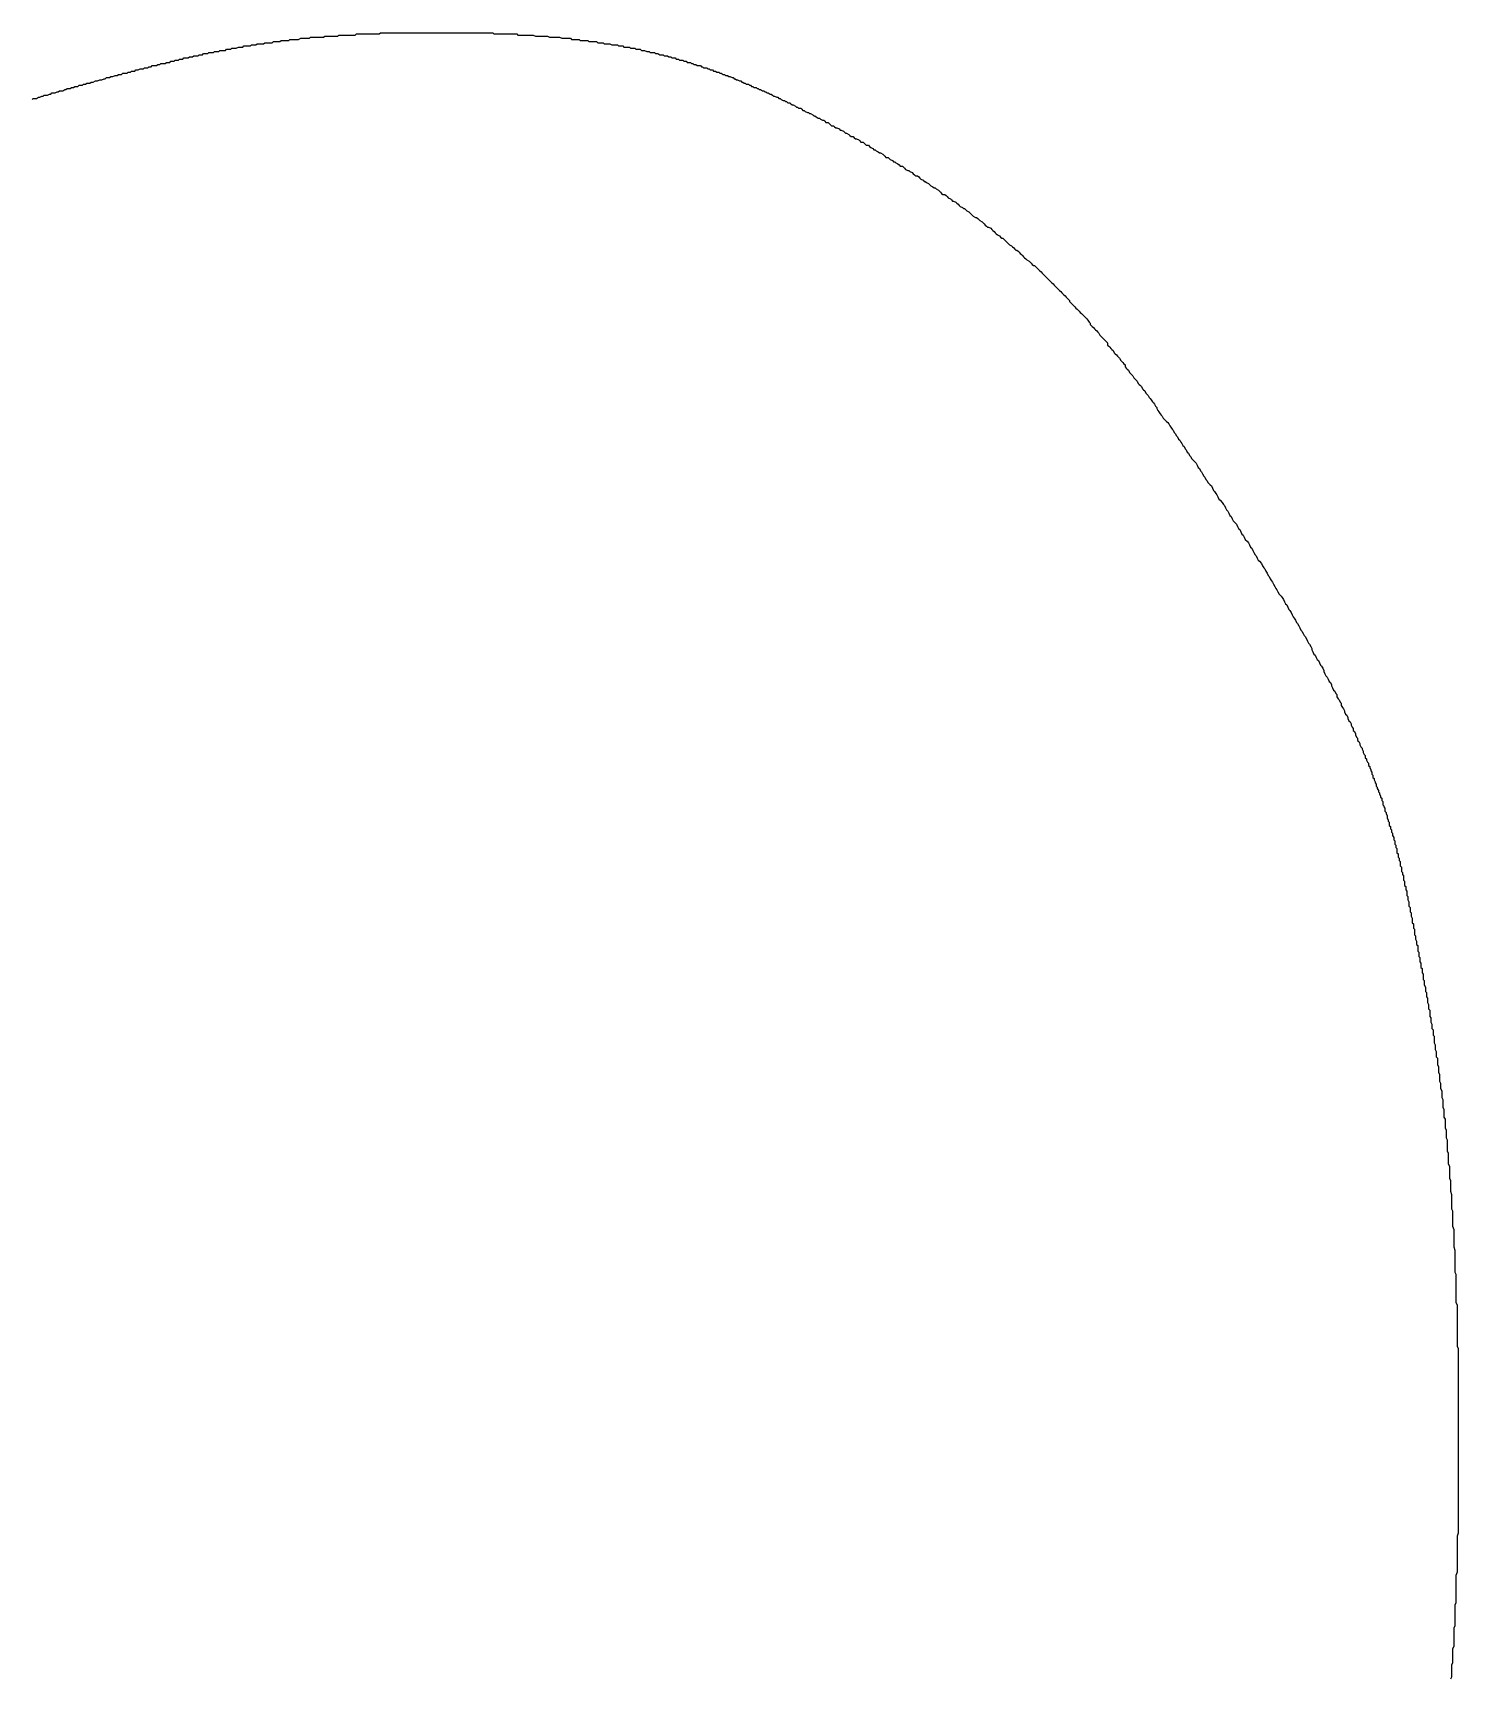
# Model space of a CAD drawing. Header units: millimetres. Extents: x 111 to 2999, y 81 to 1941.
# Drawn here: x 977.99 to 991.04, y 1582.75 to 1597.82 of the extents above; entities that cross this region are included whole.
import ezdxf

# ---------------------------------------------------------------- set-up
doc = ezdxf.new("R2010")
doc.units = ezdxf.units.MM

msp = doc.modelspace()

# ---------------------------------------------------------------- linework, layer by layer
msp.add_polyline3d([(977.98, 1597.213, 0), (977.99, 1597.223, 0), (978.01, 1597.223, 0), (978.02, 1597.223, 0), (978.04, 1597.233, 0), (978.05, 1597.233, 0), (978.07, 1597.243, 0), (978.08, 1597.243, 0), (978.09, 1597.253, 0), (978.11, 1597.253, 0), (978.12, 1597.253, 0), (978.14, 1597.263, 0), (978.15, 1597.263, 0), (978.16, 1597.273, 0), (978.18, 1597.273, 0), (978.19, 1597.273, 0), (978.21, 1597.283, 0), (978.22, 1597.283, 0), (978.23, 1597.293, 0), (978.25, 1597.293, 0), (978.26, 1597.293, 0), (978.28, 1597.303, 0), (978.29, 1597.303, 0), (978.3, 1597.313, 0), (978.32, 1597.313, 0), (978.33, 1597.313, 0), (978.34, 1597.323, 0), (978.36, 1597.323, 0), (978.37, 1597.333, 0), (978.39, 1597.333, 0), (978.4, 1597.333, 0), (978.41, 1597.343, 0), (978.43, 1597.343, 0), (978.44, 1597.343, 0), (978.45, 1597.353, 0), (978.47, 1597.353, 0), (978.48, 1597.363, 0), (978.49, 1597.363, 0), (978.51, 1597.363, 0), (978.52, 1597.373, 0), (978.53, 1597.373, 0), (978.54, 1597.373, 0), (978.56, 1597.383, 0), (978.57, 1597.383, 0), (978.58, 1597.383, 0), (978.6, 1597.393, 0), (978.61, 1597.393, 0), (978.62, 1597.393, 0), (978.64, 1597.403, 0), (978.65, 1597.403, 0), (978.66, 1597.413, 0), (978.67, 1597.413, 0), (978.69, 1597.413, 0), (978.7, 1597.423, 0), (978.71, 1597.423, 0), (978.72, 1597.423, 0), (978.74, 1597.433, 0), (978.75, 1597.433, 0), (978.76, 1597.433, 0), (978.77, 1597.443, 0), (978.79, 1597.443, 0), (978.8, 1597.443, 0), (978.81, 1597.453, 0), (978.82, 1597.453, 0), (978.83, 1597.453, 0), (978.85, 1597.453, 0), (978.86, 1597.463, 0), (978.87, 1597.463, 0), (978.88, 1597.463, 0), (978.89, 1597.473, 0), (978.91, 1597.473, 0), (978.92, 1597.473, 0), (978.93, 1597.483, 0), (978.94, 1597.483, 0), (978.95, 1597.483, 0), (978.97, 1597.493, 0), (978.98, 1597.493, 0), (978.99, 1597.493, 0), (979, 1597.493, 0), (979.01, 1597.503, 0), (979.02, 1597.503, 0), (979.04, 1597.503, 0), (979.05, 1597.513, 0), (979.06, 1597.513, 0), (979.07, 1597.513, 0), (979.08, 1597.523, 0), (979.09, 1597.523, 0), (979.11, 1597.523, 0), (979.12, 1597.523, 0), (979.13, 1597.533, 0), (979.14, 1597.533, 0), (979.15, 1597.533, 0), (979.16, 1597.543, 0), (979.17, 1597.543, 0), (979.19, 1597.543, 0), (979.2, 1597.543, 0), (979.21, 1597.553, 0), (979.22, 1597.553, 0), (979.23, 1597.553, 0), (979.24, 1597.553, 0), (979.25, 1597.563, 0), (979.26, 1597.563, 0), (979.28, 1597.563, 0), (979.29, 1597.573, 0), (979.3, 1597.573, 0), (979.31, 1597.573, 0), (979.32, 1597.573, 0), (979.33, 1597.583, 0), (979.34, 1597.583, 0), (979.35, 1597.583, 0), (979.36, 1597.583, 0), (979.37, 1597.593, 0), (979.39, 1597.593, 0), (979.4, 1597.593, 0), (979.41, 1597.593, 0), (979.42, 1597.603, 0), (979.43, 1597.603, 0), (979.44, 1597.603, 0), (979.45, 1597.603, 0), (979.46, 1597.613, 0), (979.47, 1597.613, 0), (979.48, 1597.613, 0), (979.5, 1597.613, 0), (979.51, 1597.623, 0), (979.52, 1597.623, 0), (979.53, 1597.623, 0), (979.54, 1597.623, 0), (979.55, 1597.633, 0), (979.56, 1597.633, 0), (979.57, 1597.633, 0), (979.58, 1597.633, 0), (979.59, 1597.633, 0), (979.6, 1597.643, 0), (979.61, 1597.643, 0), (979.63, 1597.643, 0), (979.64, 1597.643, 0), (979.65, 1597.653, 0), (979.66, 1597.653, 0), (979.67, 1597.653, 0), (979.68, 1597.653, 0), (979.69, 1597.653, 0), (979.7, 1597.663, 0), (979.71, 1597.663, 0), (979.72, 1597.663, 0), (979.73, 1597.663, 0), (979.75, 1597.663, 0), (979.76, 1597.673, 0), (979.77, 1597.673, 0), (979.78, 1597.673, 0), (979.79, 1597.673, 0), (979.8, 1597.673, 0), (979.81, 1597.683, 0), (979.82, 1597.683, 0), (979.83, 1597.683, 0), (979.84, 1597.683, 0), (979.85, 1597.683, 0), (979.87, 1597.693, 0), (979.88, 1597.693, 0), (979.89, 1597.693, 0), (979.9, 1597.693, 0), (979.91, 1597.693, 0), (979.92, 1597.703, 0), (979.93, 1597.703, 0), (979.94, 1597.703, 0), (979.95, 1597.703, 0), (979.96, 1597.703, 0), (979.98, 1597.703, 0), (979.99, 1597.713, 0), (980, 1597.713, 0), (980.01, 1597.713, 0), (980.02, 1597.713, 0), (980.03, 1597.713, 0), (980.04, 1597.723, 0), (980.05, 1597.723, 0), (980.06, 1597.723, 0), (980.08, 1597.723, 0), (980.09, 1597.723, 0), (980.1, 1597.723, 0), (980.11, 1597.733, 0), (980.12, 1597.733, 0), (980.13, 1597.733, 0), (980.14, 1597.733, 0), (980.15, 1597.733, 0), (980.17, 1597.733, 0), (980.18, 1597.733, 0), (980.19, 1597.743, 0), (980.2, 1597.743, 0), (980.21, 1597.743, 0), (980.22, 1597.743, 0), (980.23, 1597.743, 0), (980.25, 1597.743, 0), (980.26, 1597.753, 0), (980.27, 1597.753, 0), (980.28, 1597.753, 0), (980.29, 1597.753, 0), (980.3, 1597.753, 0), (980.32, 1597.753, 0), (980.33, 1597.753, 0), (980.34, 1597.763, 0), (980.35, 1597.763, 0), (980.36, 1597.763, 0), (980.38, 1597.763, 0), (980.39, 1597.763, 0), (980.4, 1597.763, 0), (980.41, 1597.763, 0), (980.42, 1597.763, 0), (980.44, 1597.773, 0), (980.45, 1597.773, 0), (980.46, 1597.773, 0), (980.47, 1597.773, 0), (980.48, 1597.773, 0), (980.5, 1597.773, 0), (980.51, 1597.773, 0), (980.52, 1597.773, 0), (980.53, 1597.783, 0), (980.55, 1597.783, 0), (980.56, 1597.783, 0), (980.57, 1597.783, 0), (980.58, 1597.783, 0), (980.6, 1597.783, 0), (980.61, 1597.783, 0), (980.62, 1597.783, 0), (980.63, 1597.783, 0), (980.65, 1597.783, 0), (980.66, 1597.793, 0), (980.67, 1597.793, 0), (980.68, 1597.793, 0), (980.7, 1597.793, 0), (980.71, 1597.793, 0), (980.72, 1597.793, 0), (980.74, 1597.793, 0), (980.75, 1597.793, 0), (980.76, 1597.793, 0), (980.78, 1597.793, 0), (980.79, 1597.803, 0), (980.8, 1597.803, 0), (980.82, 1597.803, 0), (980.83, 1597.803, 0), (980.84, 1597.803, 0), (980.86, 1597.803, 0), (980.87, 1597.803, 0), (980.88, 1597.803, 0), (980.9, 1597.803, 0), (980.91, 1597.803, 0), (980.92, 1597.803, 0), (980.94, 1597.803, 0), (980.95, 1597.813, 0), (980.96, 1597.813, 0), (980.98, 1597.813, 0), (980.99, 1597.813, 0), (981, 1597.813, 0), (981.02, 1597.813, 0), (981.03, 1597.813, 0), (981.05, 1597.813, 0), (981.06, 1597.813, 0), (981.07, 1597.813, 0), (981.09, 1597.813, 0), (981.1, 1597.813, 0), (981.12, 1597.813, 0), (981.13, 1597.813, 0), (981.14, 1597.813, 0), (981.16, 1597.813, 0), (981.17, 1597.823, 0), (981.19, 1597.823, 0), (981.2, 1597.823, 0), (981.21, 1597.823, 0), (981.23, 1597.823, 0), (981.24, 1597.823, 0), (981.26, 1597.823, 0), (981.27, 1597.823, 0), (981.29, 1597.823, 0), (981.3, 1597.823, 0), (981.31, 1597.823, 0), (981.33, 1597.823, 0), (981.34, 1597.823, 0), (981.36, 1597.823, 0), (981.37, 1597.823, 0), (981.39, 1597.823, 0), (981.4, 1597.823, 0), (981.42, 1597.823, 0), (981.43, 1597.823, 0), (981.44, 1597.823, 0), (981.46, 1597.823, 0), (981.47, 1597.823, 0), (981.49, 1597.823, 0), (981.5, 1597.823, 0), (981.52, 1597.823, 0), (981.53, 1597.823, 0), (981.55, 1597.823, 0), (981.56, 1597.823, 0), (981.58, 1597.823, 0), (981.59, 1597.823, 0), (981.61, 1597.823, 0), (981.62, 1597.823, 0), (981.63, 1597.823, 0), (981.65, 1597.823, 0), (981.66, 1597.823, 0), (981.68, 1597.823, 0), (981.69, 1597.823, 0), (981.71, 1597.823, 0), (981.72, 1597.823, 0), (981.74, 1597.823, 0), (981.75, 1597.823, 0), (981.77, 1597.823, 0), (981.78, 1597.823, 0), (981.8, 1597.823, 0), (981.81, 1597.823, 0), (981.83, 1597.823, 0), (981.84, 1597.823, 0), (981.86, 1597.823, 0), (981.87, 1597.823, 0), (981.89, 1597.823, 0), (981.9, 1597.823, 0), (981.92, 1597.823, 0), (981.93, 1597.823, 0), (981.95, 1597.823, 0), (981.96, 1597.823, 0), (981.97, 1597.823, 0), (981.99, 1597.823, 0), (982, 1597.823, 0), (982.02, 1597.823, 0), (982.03, 1597.823, 0), (982.05, 1597.823, 0), (982.06, 1597.823, 0), (982.08, 1597.823, 0), (982.09, 1597.823, 0), (982.11, 1597.823, 0), (982.12, 1597.823, 0), (982.14, 1597.823, 0), (982.15, 1597.823, 0), (982.17, 1597.823, 0), (982.18, 1597.823, 0), (982.2, 1597.823, 0), (982.21, 1597.813, 0), (982.23, 1597.813, 0), (982.24, 1597.813, 0), (982.26, 1597.813, 0), (982.27, 1597.813, 0), (982.28, 1597.813, 0), (982.3, 1597.813, 0), (982.31, 1597.813, 0), (982.33, 1597.813, 0), (982.34, 1597.813, 0), (982.36, 1597.813, 0), (982.37, 1597.813, 0), (982.39, 1597.813, 0), (982.4, 1597.813, 0), (982.42, 1597.813, 0), (982.43, 1597.803, 0), (982.44, 1597.803, 0), (982.46, 1597.803, 0), (982.47, 1597.803, 0), (982.49, 1597.803, 0), (982.5, 1597.803, 0), (982.52, 1597.803, 0), (982.53, 1597.803, 0), (982.55, 1597.803, 0), (982.56, 1597.803, 0), (982.57, 1597.803, 0), (982.59, 1597.793, 0), (982.6, 1597.793, 0), (982.62, 1597.793, 0), (982.63, 1597.793, 0), (982.65, 1597.793, 0), (982.66, 1597.793, 0), (982.67, 1597.793, 0), (982.69, 1597.793, 0), (982.7, 1597.793, 0), (982.72, 1597.783, 0), (982.73, 1597.783, 0), (982.74, 1597.783, 0), (982.76, 1597.783, 0), (982.77, 1597.783, 0), (982.79, 1597.783, 0), (982.8, 1597.783, 0), (982.81, 1597.783, 0), (982.83, 1597.773, 0), (982.84, 1597.773, 0), (982.85, 1597.773, 0), (982.87, 1597.773, 0), (982.88, 1597.773, 0), (982.9, 1597.773, 0), (982.91, 1597.773, 0), (982.92, 1597.763, 0), (982.94, 1597.763, 0), (982.95, 1597.763, 0), (982.96, 1597.763, 0), (982.98, 1597.763, 0), (982.99, 1597.763, 0), (983, 1597.753, 0), (983.02, 1597.753, 0), (983.03, 1597.753, 0), (983.04, 1597.753, 0), (983.06, 1597.753, 0), (983.07, 1597.753, 0), (983.08, 1597.743, 0), (983.09, 1597.743, 0), (983.11, 1597.743, 0), (983.12, 1597.743, 0), (983.13, 1597.743, 0), (983.15, 1597.743, 0), (983.16, 1597.733, 0), (983.17, 1597.733, 0), (983.19, 1597.733, 0), (983.2, 1597.733, 0), (983.21, 1597.733, 0), (983.22, 1597.723, 0), (983.24, 1597.723, 0), (983.25, 1597.723, 0), (983.26, 1597.723, 0), (983.27, 1597.723, 0), (983.29, 1597.713, 0), (983.3, 1597.713, 0), (983.31, 1597.713, 0), (983.32, 1597.713, 0), (983.34, 1597.713, 0), (983.35, 1597.703, 0), (983.36, 1597.703, 0), (983.37, 1597.703, 0), (983.39, 1597.703, 0), (983.4, 1597.693, 0), (983.41, 1597.693, 0), (983.42, 1597.693, 0), (983.44, 1597.693, 0), (983.45, 1597.693, 0), (983.46, 1597.683, 0), (983.47, 1597.683, 0), (983.49, 1597.683, 0), (983.5, 1597.683, 0), (983.51, 1597.673, 0), (983.52, 1597.673, 0), (983.53, 1597.673, 0), (983.55, 1597.673, 0), (983.56, 1597.663, 0), (983.57, 1597.663, 0), (983.58, 1597.663, 0), (983.59, 1597.663, 0), (983.61, 1597.653, 0), (983.62, 1597.653, 0), (983.63, 1597.653, 0), (983.64, 1597.643, 0), (983.65, 1597.643, 0), (983.67, 1597.643, 0), (983.68, 1597.643, 0), (983.69, 1597.633, 0), (983.7, 1597.633, 0), (983.71, 1597.633, 0), (983.73, 1597.623, 0), (983.74, 1597.623, 0), (983.75, 1597.623, 0), (983.76, 1597.623, 0), (983.77, 1597.613, 0), (983.78, 1597.613, 0), (983.8, 1597.613, 0), (983.81, 1597.603, 0), (983.82, 1597.603, 0), (983.83, 1597.603, 0), (983.84, 1597.593, 0), (983.85, 1597.593, 0), (983.87, 1597.593, 0), (983.88, 1597.583, 0), (983.89, 1597.583, 0), (983.9, 1597.583, 0), (983.91, 1597.573, 0), (983.92, 1597.573, 0), (983.94, 1597.573, 0), (983.95, 1597.563, 0), (983.96, 1597.563, 0), (983.97, 1597.563, 0), (983.98, 1597.553, 0), (983.99, 1597.553, 0), (984.01, 1597.553, 0), (984.02, 1597.543, 0), (984.03, 1597.543, 0), (984.04, 1597.533, 0), (984.05, 1597.533, 0), (984.06, 1597.533, 0), (984.07, 1597.523, 0), (984.09, 1597.523, 0), (984.1, 1597.523, 0), (984.11, 1597.513, 0), (984.12, 1597.513, 0), (984.13, 1597.503, 0), (984.14, 1597.503, 0), (984.16, 1597.503, 0), (984.17, 1597.493, 0), (984.18, 1597.493, 0), (984.19, 1597.483, 0), (984.2, 1597.483, 0), (984.21, 1597.483, 0), (984.22, 1597.473, 0), (984.24, 1597.473, 0), (984.25, 1597.463, 0), (984.26, 1597.463, 0), (984.27, 1597.463, 0), (984.28, 1597.453, 0), (984.29, 1597.453, 0), (984.31, 1597.443, 0), (984.32, 1597.443, 0), (984.33, 1597.433, 0), (984.34, 1597.433, 0), (984.35, 1597.433, 0), (984.36, 1597.423, 0), (984.37, 1597.423, 0), (984.39, 1597.413, 0), (984.4, 1597.413, 0), (984.41, 1597.403, 0), (984.42, 1597.403, 0), (984.43, 1597.393, 0), (984.44, 1597.393, 0), (984.46, 1597.383, 0), (984.47, 1597.383, 0), (984.48, 1597.373, 0), (984.49, 1597.373, 0), (984.5, 1597.363, 0), (984.51, 1597.363, 0), (984.52, 1597.353, 0), (984.54, 1597.353, 0), (984.55, 1597.343, 0), (984.56, 1597.343, 0), (984.57, 1597.333, 0), (984.58, 1597.333, 0), (984.59, 1597.323, 0), (984.61, 1597.323, 0), (984.62, 1597.313, 0), (984.63, 1597.313, 0), (984.64, 1597.303, 0), (984.65, 1597.303, 0), (984.67, 1597.293, 0), (984.68, 1597.293, 0), (984.69, 1597.283, 0), (984.7, 1597.283, 0), (984.71, 1597.273, 0), (984.72, 1597.273, 0), (984.74, 1597.263, 0), (984.75, 1597.263, 0), (984.76, 1597.253, 0), (984.77, 1597.243, 0), (984.78, 1597.243, 0), (984.8, 1597.233, 0), (984.81, 1597.233, 0), (984.82, 1597.223, 0), (984.83, 1597.223, 0), (984.84, 1597.213, 0), (984.86, 1597.203, 0), (984.87, 1597.203, 0), (984.88, 1597.193, 0), (984.89, 1597.193, 0), (984.9, 1597.183, 0), (984.92, 1597.183, 0), (984.93, 1597.173, 0), (984.94, 1597.163, 0), (984.95, 1597.163, 0), (984.97, 1597.153, 0), (984.98, 1597.143, 0), (984.99, 1597.143, 0), (985, 1597.133, 0), (985.02, 1597.133, 0), (985.03, 1597.123, 0), (985.04, 1597.113, 0), (985.05, 1597.113, 0), (985.06, 1597.103, 0), (985.08, 1597.093, 0), (985.09, 1597.093, 0), (985.1, 1597.083, 0), (985.11, 1597.083, 0), (985.13, 1597.073, 0), (985.14, 1597.063, 0), (985.15, 1597.063, 0), (985.16, 1597.053, 0), (985.18, 1597.043, 0), (985.19, 1597.043, 0), (985.2, 1597.033, 0), (985.22, 1597.023, 0), (985.23, 1597.023, 0), (985.24, 1597.013, 0), (985.25, 1597.003, 0), (985.27, 1597.003, 0), (985.28, 1596.993, 0), (985.29, 1596.983, 0), (985.3, 1596.973, 0), (985.32, 1596.973, 0), (985.33, 1596.963, 0), (985.34, 1596.953, 0), (985.35, 1596.953, 0), (985.37, 1596.943, 0), (985.38, 1596.933, 0), (985.39, 1596.933, 0), (985.41, 1596.923, 0), (985.42, 1596.913, 0), (985.43, 1596.903, 0), (985.44, 1596.903, 0), (985.46, 1596.893, 0), (985.47, 1596.883, 0), (985.48, 1596.873, 0), (985.5, 1596.873, 0), (985.51, 1596.863, 0), (985.52, 1596.853, 0), (985.53, 1596.853, 0), (985.55, 1596.843, 0), (985.56, 1596.833, 0), (985.57, 1596.823, 0), (985.59, 1596.823, 0), (985.6, 1596.813, 0), (985.61, 1596.803, 0), (985.62, 1596.793, 0), (985.64, 1596.793, 0), (985.65, 1596.783, 0), (985.66, 1596.773, 0), (985.68, 1596.763, 0), (985.69, 1596.753, 0), (985.7, 1596.753, 0), (985.71, 1596.743, 0), (985.73, 1596.733, 0), (985.74, 1596.723, 0), (985.75, 1596.723, 0), (985.77, 1596.713, 0), (985.78, 1596.703, 0), (985.79, 1596.693, 0), (985.8, 1596.683, 0), (985.82, 1596.683, 0), (985.83, 1596.673, 0), (985.84, 1596.663, 0), (985.86, 1596.653, 0), (985.87, 1596.643, 0), (985.88, 1596.643, 0), (985.89, 1596.633, 0), (985.91, 1596.623, 0), (985.92, 1596.613, 0), (985.93, 1596.603, 0), (985.95, 1596.603, 0), (985.96, 1596.593, 0), (985.97, 1596.583, 0), (985.98, 1596.573, 0), (986, 1596.563, 0), (986.01, 1596.563, 0), (986.02, 1596.553, 0), (986.04, 1596.543, 0), (986.05, 1596.533, 0), (986.06, 1596.523, 0), (986.07, 1596.513, 0), (986.09, 1596.513, 0), (986.1, 1596.503, 0), (986.11, 1596.493, 0), (986.12, 1596.483, 0), (986.14, 1596.473, 0), (986.15, 1596.463, 0), (986.16, 1596.463, 0), (986.17, 1596.453, 0), (986.19, 1596.443, 0), (986.2, 1596.433, 0), (986.21, 1596.423, 0), (986.23, 1596.413, 0), (986.24, 1596.403, 0), (986.25, 1596.403, 0), (986.26, 1596.393, 0), (986.28, 1596.383, 0), (986.29, 1596.373, 0), (986.3, 1596.363, 0), (986.31, 1596.353, 0), (986.32, 1596.343, 0), (986.34, 1596.343, 0), (986.35, 1596.333, 0), (986.36, 1596.323, 0), (986.37, 1596.313, 0), (986.39, 1596.303, 0), (986.4, 1596.293, 0), (986.41, 1596.283, 0), (986.42, 1596.283, 0), (986.44, 1596.273, 0), (986.45, 1596.263, 0), (986.46, 1596.253, 0), (986.47, 1596.243, 0), (986.48, 1596.233, 0), (986.5, 1596.223, 0), (986.51, 1596.213, 0), (986.52, 1596.213, 0), (986.53, 1596.203, 0), (986.54, 1596.193, 0), (986.56, 1596.183, 0), (986.57, 1596.173, 0), (986.58, 1596.163, 0), (986.59, 1596.153, 0), (986.6, 1596.143, 0), (986.62, 1596.133, 0), (986.63, 1596.133, 0), (986.64, 1596.123, 0), (986.65, 1596.113, 0), (986.66, 1596.103, 0), (986.68, 1596.093, 0), (986.69, 1596.083, 0), (986.7, 1596.073, 0), (986.71, 1596.063, 0), (986.72, 1596.053, 0), (986.73, 1596.043, 0), (986.74, 1596.043, 0), (986.76, 1596.033, 0), (986.77, 1596.023, 0), (986.78, 1596.013, 0), (986.79, 1596.003, 0), (986.8, 1595.993, 0), (986.81, 1595.983, 0), (986.82, 1595.973, 0), (986.84, 1595.963, 0), (986.85, 1595.953, 0), (986.86, 1595.943, 0), (986.87, 1595.943, 0), (986.88, 1595.933, 0), (986.89, 1595.923, 0), (986.9, 1595.913, 0), (986.91, 1595.903, 0), (986.92, 1595.893, 0), (986.93, 1595.883, 0), (986.95, 1595.873, 0), (986.96, 1595.863, 0), (986.97, 1595.853, 0), (986.98, 1595.843, 0), (986.99, 1595.833, 0), (987, 1595.833, 0), (987.01, 1595.823, 0), (987.02, 1595.813, 0), (987.03, 1595.803, 0), (987.04, 1595.793, 0), (987.05, 1595.783, 0), (987.06, 1595.773, 0), (987.07, 1595.763, 0), (987.08, 1595.753, 0), (987.09, 1595.743, 0), (987.11, 1595.733, 0), (987.12, 1595.723, 0), (987.13, 1595.713, 0), (987.14, 1595.703, 0), (987.15, 1595.693, 0), (987.16, 1595.693, 0), (987.17, 1595.683, 0), (987.18, 1595.673, 0), (987.19, 1595.663, 0), (987.2, 1595.653, 0), (987.21, 1595.643, 0), (987.22, 1595.633, 0), (987.23, 1595.623, 0), (987.24, 1595.613, 0), (987.25, 1595.603, 0), (987.26, 1595.593, 0), (987.27, 1595.583, 0), (987.28, 1595.573, 0), (987.29, 1595.563, 0), (987.3, 1595.553, 0), (987.31, 1595.543, 0), (987.32, 1595.533, 0), (987.33, 1595.523, 0), (987.34, 1595.513, 0), (987.35, 1595.503, 0), (987.36, 1595.493, 0), (987.37, 1595.483, 0), (987.38, 1595.473, 0), (987.39, 1595.463, 0), (987.4, 1595.453, 0), (987.41, 1595.443, 0), (987.42, 1595.433, 0), (987.43, 1595.423, 0), (987.44, 1595.413, 0), (987.45, 1595.403, 0), (987.46, 1595.393, 0), (987.47, 1595.383, 0), (987.48, 1595.373, 0), (987.48, 1595.363, 0), (987.49, 1595.353, 0), (987.5, 1595.343, 0), (987.51, 1595.333, 0), (987.52, 1595.323, 0), (987.53, 1595.313, 0), (987.54, 1595.303, 0), (987.55, 1595.293, 0), (987.56, 1595.283, 0), (987.57, 1595.273, 0), (987.58, 1595.263, 0), (987.59, 1595.253, 0), (987.6, 1595.243, 0), (987.61, 1595.233, 0), (987.62, 1595.223, 0), (987.63, 1595.213, 0), (987.64, 1595.203, 0), (987.65, 1595.193, 0), (987.66, 1595.173, 0), (987.67, 1595.163, 0), (987.67, 1595.153, 0), (987.68, 1595.143, 0), (987.69, 1595.133, 0), (987.7, 1595.123, 0), (987.71, 1595.113, 0), (987.72, 1595.103, 0), (987.73, 1595.093, 0), (987.74, 1595.083, 0), (987.75, 1595.073, 0), (987.76, 1595.053, 0), (987.77, 1595.043, 0), (987.78, 1595.033, 0), (987.79, 1595.023, 0), (987.8, 1595.013, 0), (987.81, 1595.003, 0), (987.82, 1594.993, 0), (987.83, 1594.983, 0), (987.83, 1594.963, 0), (987.84, 1594.953, 0), (987.85, 1594.943, 0), (987.86, 1594.933, 0), (987.87, 1594.923, 0), (987.88, 1594.913, 0), (987.89, 1594.893, 0), (987.9, 1594.883, 0), (987.91, 1594.873, 0), (987.92, 1594.863, 0), (987.93, 1594.853, 0), (987.94, 1594.843, 0), (987.95, 1594.823, 0), (987.96, 1594.813, 0), (987.97, 1594.803, 0), (987.98, 1594.793, 0), (987.99, 1594.783, 0), (987.99, 1594.763, 0), (988, 1594.753, 0), (988.01, 1594.743, 0), (988.02, 1594.733, 0), (988.03, 1594.713, 0), (988.04, 1594.703, 0), (988.05, 1594.693, 0), (988.06, 1594.683, 0), (988.07, 1594.663, 0), (988.08, 1594.653, 0), (988.09, 1594.643, 0), (988.1, 1594.633, 0), (988.11, 1594.613, 0), (988.12, 1594.603, 0), (988.13, 1594.593, 0), (988.14, 1594.583, 0), (988.15, 1594.563, 0), (988.16, 1594.553, 0), (988.17, 1594.543, 0), (988.18, 1594.523, 0), (988.19, 1594.513, 0), (988.2, 1594.503, 0), (988.21, 1594.483, 0), (988.22, 1594.473, 0), (988.23, 1594.463, 0), (988.24, 1594.443, 0), (988.25, 1594.433, 0), (988.26, 1594.423, 0), (988.27, 1594.403, 0), (988.28, 1594.393, 0), (988.28, 1594.383, 0), (988.29, 1594.363, 0), (988.3, 1594.353, 0), (988.31, 1594.333, 0), (988.32, 1594.323, 0), (988.33, 1594.313, 0), (988.34, 1594.293, 0), (988.35, 1594.283, 0), (988.37, 1594.263, 0), (988.38, 1594.253, 0), (988.39, 1594.243, 0), (988.4, 1594.223, 0), (988.41, 1594.213, 0), (988.42, 1594.193, 0), (988.43, 1594.183, 0), (988.44, 1594.163, 0), (988.45, 1594.153, 0), (988.46, 1594.133, 0), (988.47, 1594.123, 0), (988.48, 1594.103, 0), (988.49, 1594.093, 0), (988.5, 1594.073, 0), (988.51, 1594.063, 0), (988.52, 1594.043, 0), (988.53, 1594.033, 0), (988.54, 1594.013, 0), (988.55, 1594.003, 0), (988.56, 1593.983, 0), (988.57, 1593.973, 0), (988.58, 1593.953, 0), (988.59, 1593.943, 0), (988.6, 1593.923, 0), (988.61, 1593.913, 0), (988.63, 1593.893, 0), (988.64, 1593.883, 0), (988.65, 1593.863, 0), (988.66, 1593.843, 0), (988.67, 1593.833, 0), (988.68, 1593.813, 0), (988.69, 1593.803, 0), (988.7, 1593.783, 0), (988.71, 1593.763, 0), (988.72, 1593.753, 0), (988.73, 1593.733, 0), (988.74, 1593.723, 0), (988.75, 1593.703, 0), (988.77, 1593.683, 0), (988.78, 1593.673, 0), (988.79, 1593.653, 0), (988.8, 1593.633, 0), (988.81, 1593.623, 0), (988.82, 1593.603, 0), (988.83, 1593.593, 0), (988.84, 1593.573, 0), (988.85, 1593.553, 0), (988.86, 1593.543, 0), (988.88, 1593.523, 0), (988.89, 1593.503, 0), (988.9, 1593.493, 0), (988.91, 1593.473, 0), (988.92, 1593.453, 0), (988.93, 1593.443, 0), (988.94, 1593.423, 0), (988.95, 1593.403, 0), (988.96, 1593.393, 0), (988.97, 1593.373, 0), (988.98, 1593.353, 0), (989, 1593.333, 0), (989.01, 1593.323, 0), (989.02, 1593.303, 0), (989.03, 1593.283, 0), (989.04, 1593.273, 0), (989.05, 1593.253, 0), (989.06, 1593.233, 0), (989.07, 1593.223, 0), (989.08, 1593.203, 0), (989.09, 1593.183, 0), (989.11, 1593.163, 0), (989.12, 1593.153, 0), (989.13, 1593.133, 0), (989.14, 1593.113, 0), (989.15, 1593.103, 0), (989.16, 1593.083, 0), (989.17, 1593.063, 0), (989.18, 1593.043, 0), (989.19, 1593.033, 0), (989.2, 1593.013, 0), (989.21, 1592.993, 0), (989.22, 1592.983, 0), (989.24, 1592.963, 0), (989.25, 1592.943, 0), (989.26, 1592.923, 0), (989.27, 1592.913, 0), (989.28, 1592.893, 0), (989.29, 1592.873, 0), (989.3, 1592.853, 0), (989.31, 1592.843, 0), (989.32, 1592.823, 0), (989.33, 1592.803, 0), (989.34, 1592.793, 0), (989.35, 1592.773, 0), (989.36, 1592.753, 0), (989.37, 1592.733, 0), (989.38, 1592.723, 0), (989.39, 1592.703, 0), (989.4, 1592.683, 0), (989.42, 1592.663, 0), (989.43, 1592.653, 0), (989.44, 1592.633, 0), (989.45, 1592.613, 0), (989.46, 1592.593, 0), (989.47, 1592.583, 0), (989.48, 1592.563, 0), (989.49, 1592.543, 0), (989.5, 1592.533, 0), (989.51, 1592.513, 0), (989.52, 1592.493, 0), (989.53, 1592.473, 0), (989.54, 1592.463, 0), (989.55, 1592.443, 0), (989.56, 1592.423, 0), (989.57, 1592.413, 0), (989.58, 1592.393, 0), (989.59, 1592.373, 0), (989.6, 1592.353, 0), (989.61, 1592.343, 0), (989.62, 1592.323, 0), (989.63, 1592.303, 0), (989.64, 1592.293, 0), (989.65, 1592.273, 0), (989.66, 1592.253, 0), (989.67, 1592.233, 0), (989.68, 1592.223, 0), (989.69, 1592.203, 0), (989.7, 1592.183, 0), (989.7, 1592.173, 0), (989.71, 1592.153, 0), (989.72, 1592.133, 0), (989.73, 1592.123, 0), (989.74, 1592.103, 0), (989.75, 1592.083, 0), (989.76, 1592.073, 0), (989.77, 1592.053, 0), (989.78, 1592.033, 0), (989.79, 1592.023, 0), (989.8, 1592.003, 0), (989.81, 1591.983, 0), (989.81, 1591.973, 0), (989.82, 1591.953, 0), (989.83, 1591.933, 0), (989.84, 1591.923, 0), (989.85, 1591.903, 0), (989.86, 1591.883, 0), (989.87, 1591.873, 0), (989.88, 1591.853, 0), (989.88, 1591.843, 0), (989.89, 1591.823, 0), (989.9, 1591.803, 0), (989.91, 1591.793, 0), (989.92, 1591.773, 0), (989.93, 1591.763, 0), (989.93, 1591.743, 0), (989.94, 1591.723, 0), (989.95, 1591.713, 0), (989.96, 1591.693, 0), (989.97, 1591.683, 0), (989.97, 1591.663, 0), (989.98, 1591.643, 0), (989.99, 1591.633, 0), (990, 1591.613, 0), (990, 1591.603, 0), (990.01, 1591.583, 0), (990.02, 1591.573, 0), (990.03, 1591.553, 0), (990.03, 1591.543, 0), (990.04, 1591.523, 0), (990.05, 1591.513, 0), (990.06, 1591.493, 0), (990.06, 1591.483, 0), (990.07, 1591.463, 0), (990.08, 1591.453, 0), (990.08, 1591.433, 0), (990.09, 1591.423, 0), (990.1, 1591.403, 0), (990.1, 1591.393, 0), (990.11, 1591.373, 0), (990.12, 1591.363, 0), (990.12, 1591.343, 0), (990.13, 1591.333, 0), (990.14, 1591.313, 0), (990.14, 1591.303, 0), (990.15, 1591.283, 0), (990.16, 1591.273, 0), (990.16, 1591.263, 0), (990.17, 1591.243, 0), (990.17, 1591.233, 0), (990.18, 1591.213, 0), (990.19, 1591.203, 0), (990.19, 1591.183, 0), (990.2, 1591.173, 0), (990.2, 1591.163, 0), (990.21, 1591.143, 0), (990.22, 1591.133, 0), (990.22, 1591.113, 0), (990.23, 1591.103, 0), (990.23, 1591.093, 0), (990.24, 1591.073, 0), (990.24, 1591.063, 0), (990.25, 1591.053, 0), (990.25, 1591.033, 0), (990.26, 1591.023, 0), (990.26, 1591.003, 0), (990.27, 1590.993, 0), (990.27, 1590.983, 0), (990.28, 1590.963, 0), (990.28, 1590.953, 0), (990.29, 1590.943, 0), (990.29, 1590.923, 0), (990.3, 1590.913, 0), (990.3, 1590.903, 0), (990.31, 1590.883, 0), (990.31, 1590.873, 0), (990.32, 1590.863, 0), (990.32, 1590.853, 0), (990.33, 1590.833, 0), (990.33, 1590.823, 0), (990.34, 1590.813, 0), (990.34, 1590.793, 0), (990.35, 1590.783, 0), (990.35, 1590.773, 0), (990.35, 1590.753, 0), (990.36, 1590.743, 0), (990.36, 1590.733, 0), (990.37, 1590.723, 0), (990.37, 1590.703, 0), (990.37, 1590.693, 0), (990.38, 1590.683, 0), (990.38, 1590.673, 0), (990.39, 1590.653, 0), (990.39, 1590.643, 0), (990.39, 1590.633, 0), (990.4, 1590.613, 0), (990.4, 1590.603, 0), (990.41, 1590.593, 0), (990.41, 1590.583, 0), (990.41, 1590.563, 0), (990.42, 1590.553, 0), (990.42, 1590.543, 0), (990.42, 1590.533, 0), (990.43, 1590.523, 0), (990.43, 1590.503, 0), (990.44, 1590.493, 0), (990.44, 1590.483, 0), (990.44, 1590.473, 0), (990.45, 1590.453, 0), (990.45, 1590.443, 0), (990.45, 1590.433, 0), (990.46, 1590.423, 0), (990.46, 1590.413, 0), (990.46, 1590.393, 0), (990.47, 1590.383, 0), (990.47, 1590.373, 0), (990.47, 1590.363, 0), (990.48, 1590.353, 0), (990.48, 1590.333, 0), (990.48, 1590.323, 0), (990.48, 1590.313, 0), (990.49, 1590.303, 0), (990.49, 1590.293, 0), (990.49, 1590.273, 0), (990.5, 1590.263, 0), (990.5, 1590.253, 0), (990.5, 1590.243, 0), (990.51, 1590.233, 0), (990.51, 1590.213, 0), (990.51, 1590.203, 0), (990.51, 1590.193, 0), (990.52, 1590.183, 0), (990.52, 1590.173, 0), (990.52, 1590.163, 0), (990.52, 1590.143, 0), (990.53, 1590.133, 0), (990.53, 1590.123, 0), (990.53, 1590.113, 0), (990.54, 1590.103, 0), (990.54, 1590.083, 0), (990.54, 1590.073, 0), (990.54, 1590.063, 0), (990.55, 1590.053, 0), (990.55, 1590.043, 0), (990.55, 1590.033, 0), (990.55, 1590.013, 0), (990.56, 1590.003, 0), (990.56, 1589.993, 0), (990.56, 1589.983, 0), (990.56, 1589.973, 0), (990.57, 1589.963, 0), (990.57, 1589.953, 0), (990.57, 1589.933, 0), (990.57, 1589.923, 0), (990.58, 1589.913, 0), (990.58, 1589.903, 0), (990.58, 1589.893, 0), (990.58, 1589.883, 0), (990.59, 1589.863, 0), (990.59, 1589.853, 0), (990.59, 1589.843, 0), (990.59, 1589.833, 0), (990.59, 1589.823, 0), (990.6, 1589.813, 0), (990.6, 1589.803, 0), (990.6, 1589.783, 0), (990.6, 1589.773, 0), (990.61, 1589.763, 0), (990.61, 1589.753, 0), (990.61, 1589.743, 0), (990.61, 1589.733, 0), (990.62, 1589.713, 0), (990.62, 1589.703, 0), (990.62, 1589.693, 0), (990.62, 1589.683, 0), (990.62, 1589.673, 0), (990.63, 1589.663, 0), (990.63, 1589.643, 0), (990.63, 1589.633, 0), (990.63, 1589.623, 0), (990.64, 1589.613, 0), (990.64, 1589.603, 0), (990.64, 1589.593, 0), (990.64, 1589.573, 0), (990.64, 1589.563, 0), (990.65, 1589.553, 0), (990.65, 1589.543, 0), (990.65, 1589.533, 0), (990.65, 1589.523, 0), (990.66, 1589.503, 0), (990.66, 1589.493, 0), (990.66, 1589.483, 0), (990.66, 1589.473, 0), (990.67, 1589.463, 0), (990.67, 1589.443, 0), (990.67, 1589.433, 0), (990.67, 1589.423, 0), (990.67, 1589.413, 0), (990.68, 1589.403, 0), (990.68, 1589.383, 0), (990.68, 1589.373, 0), (990.68, 1589.363, 0), (990.69, 1589.353, 0), (990.69, 1589.343, 0), (990.69, 1589.323, 0), (990.69, 1589.313, 0), (990.7, 1589.303, 0), (990.7, 1589.293, 0), (990.7, 1589.273, 0), (990.7, 1589.263, 0), (990.71, 1589.253, 0), (990.71, 1589.243, 0), (990.71, 1589.223, 0), (990.71, 1589.213, 0), (990.72, 1589.203, 0), (990.72, 1589.193, 0), (990.72, 1589.173, 0), (990.72, 1589.163, 0), (990.72, 1589.153, 0), (990.73, 1589.143, 0), (990.73, 1589.123, 0), (990.73, 1589.113, 0), (990.73, 1589.103, 0), (990.74, 1589.083, 0), (990.74, 1589.073, 0), (990.74, 1589.063, 0), (990.74, 1589.043, 0), (990.75, 1589.033, 0), (990.75, 1589.023, 0), (990.75, 1589.003, 0), (990.75, 1588.993, 0), (990.76, 1588.983, 0), (990.76, 1588.963, 0), (990.76, 1588.953, 0), (990.76, 1588.943, 0), (990.77, 1588.923, 0), (990.77, 1588.913, 0), (990.77, 1588.903, 0), (990.77, 1588.883, 0), (990.78, 1588.873, 0), (990.78, 1588.863, 0), (990.78, 1588.843, 0), (990.78, 1588.833, 0), (990.78, 1588.813, 0), (990.79, 1588.803, 0), (990.79, 1588.793, 0), (990.79, 1588.773, 0), (990.79, 1588.763, 0), (990.8, 1588.743, 0), (990.8, 1588.733, 0), (990.8, 1588.713, 0), (990.8, 1588.703, 0), (990.81, 1588.693, 0), (990.81, 1588.673, 0), (990.81, 1588.663, 0), (990.81, 1588.643, 0), (990.82, 1588.633, 0), (990.82, 1588.613, 0), (990.82, 1588.603, 0), (990.82, 1588.583, 0), (990.82, 1588.573, 0), (990.83, 1588.553, 0), (990.83, 1588.543, 0), (990.83, 1588.523, 0), (990.83, 1588.513, 0), (990.84, 1588.493, 0), (990.84, 1588.483, 0), (990.84, 1588.463, 0), (990.84, 1588.443, 0), (990.85, 1588.433, 0), (990.85, 1588.413, 0), (990.85, 1588.403, 0), (990.85, 1588.383, 0), (990.85, 1588.373, 0), (990.86, 1588.353, 0), (990.86, 1588.333, 0), (990.86, 1588.323, 0), (990.86, 1588.303, 0), (990.87, 1588.283, 0), (990.87, 1588.273, 0), (990.87, 1588.253, 0), (990.87, 1588.243, 0), (990.87, 1588.223, 0), (990.88, 1588.203, 0), (990.88, 1588.193, 0), (990.88, 1588.173, 0), (990.88, 1588.153, 0), (990.89, 1588.133, 0), (990.89, 1588.123, 0), (990.89, 1588.103, 0), (990.89, 1588.083, 0), (990.89, 1588.073, 0), (990.9, 1588.053, 0), (990.9, 1588.033, 0), (990.9, 1588.013, 0), (990.9, 1587.993, 0), (990.9, 1587.983, 0), (990.91, 1587.963, 0), (990.91, 1587.943, 0), (990.91, 1587.923, 0), (990.91, 1587.903, 0), (990.91, 1587.893, 0), (990.92, 1587.873, 0), (990.92, 1587.853, 0), (990.92, 1587.833, 0), (990.92, 1587.813, 0), (990.92, 1587.793, 0), (990.93, 1587.773, 0), (990.93, 1587.763, 0), (990.93, 1587.743, 0), (990.93, 1587.723, 0), (990.93, 1587.703, 0), (990.94, 1587.683, 0), (990.94, 1587.663, 0), (990.94, 1587.643, 0), (990.94, 1587.623, 0), (990.94, 1587.603, 0), (990.94, 1587.583, 0), (990.95, 1587.563, 0), (990.95, 1587.543, 0), (990.95, 1587.523, 0), (990.95, 1587.503, 0), (990.95, 1587.483, 0), (990.95, 1587.463, 0), (990.96, 1587.443, 0), (990.96, 1587.423, 0), (990.96, 1587.403, 0), (990.96, 1587.383, 0), (990.96, 1587.363, 0), (990.96, 1587.333, 0), (990.97, 1587.313, 0), (990.97, 1587.293, 0), (990.97, 1587.273, 0), (990.97, 1587.253, 0), (990.97, 1587.233, 0), (990.97, 1587.213, 0), (990.98, 1587.183, 0), (990.98, 1587.163, 0), (990.98, 1587.143, 0), (990.98, 1587.123, 0), (990.98, 1587.093, 0), (990.98, 1587.073, 0), (990.98, 1587.053, 0), (990.99, 1587.033, 0), (990.99, 1587.003, 0), (990.99, 1586.983, 0), (990.99, 1586.963, 0), (990.99, 1586.933, 0), (990.99, 1586.913, 0), (990.99, 1586.893, 0), (991, 1586.863, 0), (991, 1586.843, 0), (991, 1586.823, 0), (991, 1586.793, 0), (991, 1586.773, 0), (991, 1586.753, 0), (991, 1586.723, 0), (991, 1586.703, 0), (991.01, 1586.673, 0), (991.01, 1586.653, 0), (991.01, 1586.623, 0), (991.01, 1586.603, 0), (991.01, 1586.573, 0), (991.01, 1586.553, 0), (991.01, 1586.523, 0), (991.01, 1586.503, 0), (991.01, 1586.473, 0), (991.02, 1586.453, 0), (991.02, 1586.423, 0), (991.02, 1586.403, 0), (991.02, 1586.373, 0), (991.02, 1586.353, 0), (991.02, 1586.323, 0), (991.02, 1586.303, 0), (991.02, 1586.273, 0), (991.02, 1586.243, 0), (991.02, 1586.223, 0), (991.02, 1586.193, 0), (991.03, 1586.173, 0), (991.03, 1586.143, 0), (991.03, 1586.113, 0), (991.03, 1586.093, 0), (991.03, 1586.063, 0), (991.03, 1586.033, 0), (991.03, 1586.013, 0), (991.03, 1585.983, 0), (991.03, 1585.963, 0), (991.03, 1585.933, 0), (991.03, 1585.903, 0), (991.03, 1585.873, 0), (991.03, 1585.853, 0), (991.03, 1585.823, 0), (991.03, 1585.793, 0), (991.04, 1585.773, 0), (991.04, 1585.743, 0), (991.04, 1585.713, 0), (991.04, 1585.693, 0), (991.04, 1585.663, 0), (991.04, 1585.633, 0), (991.04, 1585.613, 0), (991.04, 1585.583, 0), (991.04, 1585.553, 0), (991.04, 1585.523, 0), (991.04, 1585.503, 0), (991.04, 1585.473, 0), (991.04, 1585.443, 0), (991.04, 1585.413, 0), (991.04, 1585.393, 0), (991.04, 1585.363, 0), (991.04, 1585.333, 0), (991.04, 1585.303, 0), (991.04, 1585.283, 0), (991.04, 1585.253, 0), (991.04, 1585.223, 0), (991.04, 1585.193, 0), (991.04, 1585.173, 0), (991.04, 1585.143, 0), (991.04, 1585.113, 0), (991.04, 1585.093, 0), (991.04, 1585.063, 0), (991.04, 1585.033, 0), (991.04, 1585.003, 0), (991.04, 1584.983, 0), (991.04, 1584.953, 0), (991.04, 1584.923, 0), (991.04, 1584.893, 0), (991.04, 1584.873, 0), (991.04, 1584.843, 0), (991.04, 1584.813, 0), (991.04, 1584.783, 0), (991.04, 1584.763, 0), (991.04, 1584.733, 0), (991.04, 1584.703, 0), (991.04, 1584.673, 0), (991.04, 1584.653, 0), (991.04, 1584.623, 0), (991.04, 1584.593, 0), (991.04, 1584.563, 0), (991.04, 1584.543, 0), (991.04, 1584.513, 0), (991.04, 1584.483, 0), (991.04, 1584.463, 0), (991.04, 1584.433, 0), (991.04, 1584.403, 0), (991.04, 1584.373, 0), (991.04, 1584.353, 0), (991.04, 1584.323, 0), (991.04, 1584.293, 0), (991.04, 1584.273, 0), (991.04, 1584.243, 0), (991.04, 1584.213, 0), (991.04, 1584.193, 0), (991.04, 1584.163, 0), (991.04, 1584.133, 0), (991.04, 1584.113, 0), (991.04, 1584.083, 0), (991.03, 1584.053, 0), (991.03, 1584.033, 0), (991.03, 1584.003, 0), (991.03, 1583.983, 0), (991.03, 1583.953, 0), (991.03, 1583.923, 0), (991.03, 1583.903, 0), (991.03, 1583.873, 0), (991.03, 1583.853, 0), (991.03, 1583.823, 0), (991.03, 1583.793, 0), (991.03, 1583.773, 0), (991.03, 1583.743, 0), (991.03, 1583.723, 0), (991.02, 1583.693, 0), (991.02, 1583.673, 0), (991.02, 1583.643, 0), (991.02, 1583.623, 0), (991.02, 1583.593, 0), (991.02, 1583.573, 0), (991.02, 1583.543, 0), (991.02, 1583.523, 0), (991.02, 1583.493, 0), (991.02, 1583.473, 0), (991.02, 1583.443, 0), (991.01, 1583.423, 0), (991.01, 1583.393, 0), (991.01, 1583.373, 0), (991.01, 1583.353, 0), (991.01, 1583.323, 0), (991.01, 1583.303, 0), (991.01, 1583.283, 0), (991.01, 1583.253, 0), (991.01, 1583.233, 0), (991, 1583.213, 0), (991, 1583.183, 0), (991, 1583.163, 0), (991, 1583.143, 0), (991, 1583.113, 0), (991, 1583.093, 0), (991, 1583.073, 0), (991, 1583.043, 0), (990.99, 1583.023, 0), (990.99, 1583.003, 0), (990.99, 1582.983, 0), (990.99, 1582.963, 0), (990.99, 1582.933, 0), (990.99, 1582.913, 0), (990.99, 1582.893, 0), (990.98, 1582.873, 0), (990.98, 1582.853, 0), (990.98, 1582.833, 0), (990.98, 1582.813, 0), (990.98, 1582.783, 0), (990.98, 1582.763, 0), (990.97, 1582.743, 0)])

doc.saveas('drawing.dxf')
